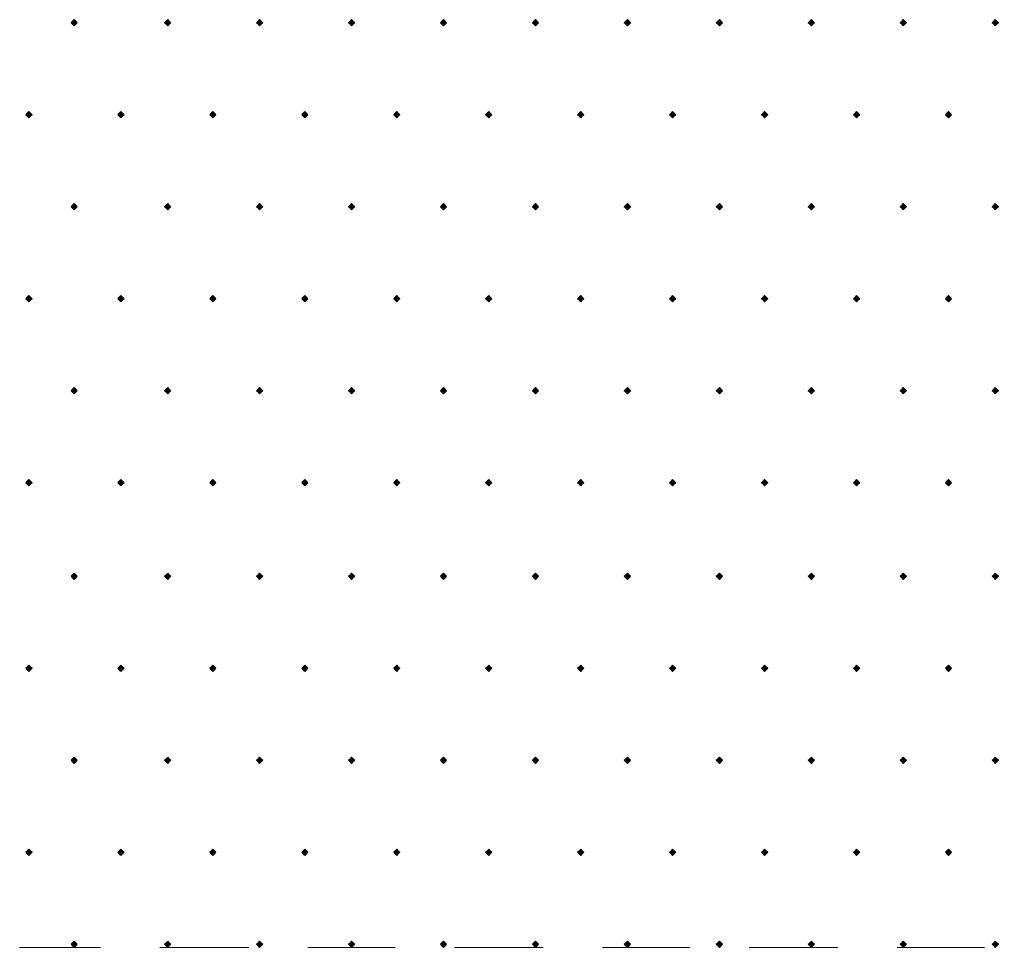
# Model space of a CAD drawing. Header units: millimetres. Extents: x 0 to 420, y 0 to 297.
# Drawn here: x 233.26 to 246.55, y 182.44 to 195.03 of the extents above; entities that cross this region are included whole.
import ezdxf

# ---------------------------------------------------------------- set-up
doc = ezdxf.new("R2010")
doc.units = ezdxf.units.MM

msp = doc.modelspace()

# ---------------------------------------------------------------- hatches: boundary and pattern name
for points in [[(233.997, 195.03), (233.976, 195.008), (233.955, 194.987), (233.976, 194.966), (233.997, 194.945), (234.019, 194.966), (234.04, 194.987), (234.019, 195.008), (233.997, 195.03)], [(235.268, 195.03), (235.246, 195.008), (235.225, 194.987), (235.246, 194.966), (235.268, 194.945), (235.289, 194.966), (235.31, 194.987), (235.289, 195.008), (235.268, 195.03)], [(236.516, 195.03), (236.495, 195.008), (236.474, 194.987), (236.495, 194.966), (236.516, 194.945), (236.537, 194.966), (236.559, 194.987), (236.537, 195.008), (236.516, 195.03)], [(237.765, 195.03), (237.744, 195.008), (237.723, 194.987), (237.744, 194.966), (237.765, 194.945), (237.786, 194.966), (237.808, 194.987), (237.786, 195.008), (237.765, 195.03)], [(239.014, 195.03), (238.993, 195.008), (238.972, 194.987), (238.993, 194.966), (239.014, 194.945), (239.035, 194.966), (239.056, 194.987), (239.035, 195.008), (239.014, 195.03)], [(240.263, 195.03), (240.242, 195.008), (240.221, 194.987), (240.242, 194.966), (240.263, 194.945), (240.284, 194.966), (240.305, 194.987), (240.284, 195.008), (240.263, 195.03)], [(241.512, 195.03), (241.491, 195.008), (241.469, 194.987), (241.491, 194.966), (241.512, 194.945), (241.533, 194.966), (241.554, 194.987), (241.533, 195.008), (241.512, 195.03)], [(242.761, 195.03), (242.739, 195.008), (242.718, 194.987), (242.739, 194.966), (242.761, 194.945), (242.782, 194.966), (242.803, 194.987), (242.782, 195.008), (242.761, 195.03)], [(244.009, 195.03), (243.988, 195.008), (243.967, 194.987), (243.988, 194.966), (244.009, 194.945), (244.03, 194.966), (244.052, 194.987), (244.03, 195.008), (244.009, 195.03)], [(245.258, 195.03), (245.237, 195.008), (245.216, 194.987), (245.237, 194.966), (245.258, 194.945), (245.279, 194.966), (245.3, 194.987), (245.279, 195.008), (245.258, 195.03)], [(246.507, 195.03), (246.486, 195.008), (246.465, 194.987), (246.486, 194.966), (246.507, 194.945), (246.528, 194.966), (246.549, 194.987), (246.528, 195.008), (246.507, 195.03)], [(233.384, 193.781), (233.362, 193.76), (233.341, 193.738), (233.362, 193.717), (233.384, 193.696), (233.405, 193.717), (233.426, 193.738), (233.405, 193.76), (233.384, 193.781)], [(234.633, 193.781), (234.611, 193.76), (234.59, 193.738), (234.611, 193.717), (234.633, 193.696), (234.654, 193.717), (234.675, 193.738), (234.654, 193.76), (234.633, 193.781)], [(235.881, 193.781), (235.86, 193.76), (235.839, 193.738), (235.86, 193.717), (235.881, 193.696), (235.903, 193.717), (235.924, 193.738), (235.903, 193.76), (235.881, 193.781)], [(237.13, 193.781), (237.109, 193.76), (237.088, 193.738), (237.109, 193.717), (237.13, 193.696), (237.151, 193.717), (237.172, 193.738), (237.151, 193.76), (237.13, 193.781)], [(238.379, 193.781), (238.358, 193.76), (238.337, 193.738), (238.358, 193.717), (238.379, 193.696), (238.4, 193.717), (238.421, 193.738), (238.4, 193.76), (238.379, 193.781)], [(239.628, 193.781), (239.607, 193.76), (239.586, 193.738), (239.607, 193.717), (239.628, 193.696), (239.649, 193.717), (239.67, 193.738), (239.649, 193.76), (239.628, 193.781)], [(240.877, 193.781), (240.855, 193.76), (240.834, 193.738), (240.855, 193.717), (240.877, 193.696), (240.898, 193.717), (240.919, 193.738), (240.898, 193.76), (240.877, 193.781)], [(242.125, 193.781), (242.104, 193.76), (242.083, 193.738), (242.104, 193.717), (242.125, 193.696), (242.147, 193.717), (242.168, 193.738), (242.147, 193.76), (242.125, 193.781)], [(243.374, 193.781), (243.353, 193.76), (243.332, 193.738), (243.353, 193.717), (243.374, 193.696), (243.396, 193.717), (243.417, 193.738), (243.396, 193.76), (243.374, 193.781)], [(244.623, 193.781), (244.602, 193.76), (244.581, 193.738), (244.602, 193.717), (244.623, 193.696), (244.644, 193.717), (244.666, 193.738), (244.644, 193.76), (244.623, 193.781)], [(245.872, 193.781), (245.851, 193.76), (245.83, 193.738), (245.851, 193.717), (245.872, 193.696), (245.893, 193.717), (245.914, 193.738), (245.893, 193.76), (245.872, 193.781)], [(233.997, 192.532), (233.976, 192.511), (233.955, 192.49), (233.976, 192.469), (233.997, 192.447), (234.019, 192.469), (234.04, 192.49), (234.019, 192.511), (233.997, 192.532)], [(235.268, 192.532), (235.246, 192.511), (235.225, 192.49), (235.246, 192.469), (235.268, 192.447), (235.289, 192.469), (235.31, 192.49), (235.289, 192.511), (235.268, 192.532)], [(236.516, 192.532), (236.495, 192.511), (236.474, 192.49), (236.495, 192.469), (236.516, 192.447), (236.537, 192.469), (236.559, 192.49), (236.537, 192.511), (236.516, 192.532)], [(237.765, 192.532), (237.744, 192.511), (237.723, 192.49), (237.744, 192.469), (237.765, 192.447), (237.786, 192.469), (237.808, 192.49), (237.786, 192.511), (237.765, 192.532)], [(239.014, 192.532), (238.993, 192.511), (238.972, 192.49), (238.993, 192.469), (239.014, 192.447), (239.035, 192.469), (239.056, 192.49), (239.035, 192.511), (239.014, 192.532)], [(240.263, 192.532), (240.242, 192.511), (240.221, 192.49), (240.242, 192.469), (240.263, 192.447), (240.284, 192.469), (240.305, 192.49), (240.284, 192.511), (240.263, 192.532)], [(241.512, 192.532), (241.491, 192.511), (241.469, 192.49), (241.491, 192.469), (241.512, 192.447), (241.533, 192.469), (241.554, 192.49), (241.533, 192.511), (241.512, 192.532)], [(242.761, 192.532), (242.739, 192.511), (242.718, 192.49), (242.739, 192.469), (242.761, 192.447), (242.782, 192.469), (242.803, 192.49), (242.782, 192.511), (242.761, 192.532)], [(244.009, 192.532), (243.988, 192.511), (243.967, 192.49), (243.988, 192.469), (244.009, 192.447), (244.03, 192.469), (244.052, 192.49), (244.03, 192.511), (244.009, 192.532)], [(245.258, 192.532), (245.237, 192.511), (245.216, 192.49), (245.237, 192.469), (245.258, 192.447), (245.279, 192.469), (245.3, 192.49), (245.279, 192.511), (245.258, 192.532)], [(246.507, 192.532), (246.486, 192.511), (246.465, 192.49), (246.486, 192.469), (246.507, 192.447), (246.528, 192.469), (246.549, 192.49), (246.528, 192.511), (246.507, 192.532)], [(233.384, 191.283), (233.362, 191.262), (233.341, 191.241), (233.362, 191.22), (233.384, 191.198), (233.405, 191.22), (233.426, 191.241), (233.405, 191.262), (233.384, 191.283)], [(234.633, 191.283), (234.611, 191.262), (234.59, 191.241), (234.611, 191.22), (234.633, 191.198), (234.654, 191.22), (234.675, 191.241), (234.654, 191.262), (234.633, 191.283)], [(235.881, 191.283), (235.86, 191.262), (235.839, 191.241), (235.86, 191.22), (235.881, 191.198), (235.903, 191.22), (235.924, 191.241), (235.903, 191.262), (235.881, 191.283)], [(237.13, 191.283), (237.109, 191.262), (237.088, 191.241), (237.109, 191.22), (237.13, 191.198), (237.151, 191.22), (237.172, 191.241), (237.151, 191.262), (237.13, 191.283)], [(238.379, 191.283), (238.358, 191.262), (238.337, 191.241), (238.358, 191.22), (238.379, 191.198), (238.4, 191.22), (238.421, 191.241), (238.4, 191.262), (238.379, 191.283)], [(239.628, 191.283), (239.607, 191.262), (239.586, 191.241), (239.607, 191.22), (239.628, 191.198), (239.649, 191.22), (239.67, 191.241), (239.649, 191.262), (239.628, 191.283)], [(240.877, 191.283), (240.855, 191.262), (240.834, 191.241), (240.855, 191.22), (240.877, 191.198), (240.898, 191.22), (240.919, 191.241), (240.898, 191.262), (240.877, 191.283)], [(242.125, 191.283), (242.104, 191.262), (242.083, 191.241), (242.104, 191.22), (242.125, 191.198), (242.147, 191.22), (242.168, 191.241), (242.147, 191.262), (242.125, 191.283)], [(243.374, 191.283), (243.353, 191.262), (243.332, 191.241), (243.353, 191.22), (243.374, 191.198), (243.396, 191.22), (243.417, 191.241), (243.396, 191.262), (243.374, 191.283)], [(244.623, 191.283), (244.602, 191.262), (244.581, 191.241), (244.602, 191.22), (244.623, 191.198), (244.644, 191.22), (244.666, 191.241), (244.644, 191.262), (244.623, 191.283)], [(245.872, 191.283), (245.851, 191.262), (245.83, 191.241), (245.851, 191.22), (245.872, 191.198), (245.893, 191.22), (245.914, 191.241), (245.893, 191.262), (245.872, 191.283)], [(233.997, 190.034), (233.976, 190.013), (233.955, 189.992), (233.976, 189.971), (233.997, 189.95), (234.019, 189.971), (234.04, 189.992), (234.019, 190.013), (233.997, 190.034)], [(235.268, 190.034), (235.246, 190.013), (235.225, 189.992), (235.246, 189.971), (235.268, 189.95), (235.289, 189.971), (235.31, 189.992), (235.289, 190.013), (235.268, 190.034)], [(236.516, 190.034), (236.495, 190.013), (236.474, 189.992), (236.495, 189.971), (236.516, 189.95), (236.537, 189.971), (236.559, 189.992), (236.537, 190.013), (236.516, 190.034)], [(237.765, 190.034), (237.744, 190.013), (237.723, 189.992), (237.744, 189.971), (237.765, 189.95), (237.786, 189.971), (237.808, 189.992), (237.786, 190.013), (237.765, 190.034)], [(239.014, 190.034), (238.993, 190.013), (238.972, 189.992), (238.993, 189.971), (239.014, 189.95), (239.035, 189.971), (239.056, 189.992), (239.035, 190.013), (239.014, 190.034)], [(240.263, 190.034), (240.242, 190.013), (240.221, 189.992), (240.242, 189.971), (240.263, 189.95), (240.284, 189.971), (240.305, 189.992), (240.284, 190.013), (240.263, 190.034)], [(241.512, 190.034), (241.491, 190.013), (241.469, 189.992), (241.491, 189.971), (241.512, 189.95), (241.533, 189.971), (241.554, 189.992), (241.533, 190.013), (241.512, 190.034)], [(242.761, 190.034), (242.739, 190.013), (242.718, 189.992), (242.739, 189.971), (242.761, 189.95), (242.782, 189.971), (242.803, 189.992), (242.782, 190.013), (242.761, 190.034)], [(244.009, 190.034), (243.988, 190.013), (243.967, 189.992), (243.988, 189.971), (244.009, 189.95), (244.03, 189.971), (244.052, 189.992), (244.03, 190.013), (244.009, 190.034)], [(245.258, 190.034), (245.237, 190.013), (245.216, 189.992), (245.237, 189.971), (245.258, 189.95), (245.279, 189.971), (245.3, 189.992), (245.279, 190.013), (245.258, 190.034)], [(246.507, 190.034), (246.486, 190.013), (246.465, 189.992), (246.486, 189.971), (246.507, 189.95), (246.528, 189.971), (246.549, 189.992), (246.528, 190.013), (246.507, 190.034)], [(233.384, 188.786), (233.362, 188.764), (233.341, 188.743), (233.362, 188.722), (233.384, 188.701), (233.405, 188.722), (233.426, 188.743), (233.405, 188.764), (233.384, 188.786)], [(234.633, 188.786), (234.611, 188.764), (234.59, 188.743), (234.611, 188.722), (234.633, 188.701), (234.654, 188.722), (234.675, 188.743), (234.654, 188.764), (234.633, 188.786)], [(235.881, 188.786), (235.86, 188.764), (235.839, 188.743), (235.86, 188.722), (235.881, 188.701), (235.903, 188.722), (235.924, 188.743), (235.903, 188.764), (235.881, 188.786)], [(237.13, 188.786), (237.109, 188.764), (237.088, 188.743), (237.109, 188.722), (237.13, 188.701), (237.151, 188.722), (237.172, 188.743), (237.151, 188.764), (237.13, 188.786)], [(238.379, 188.786), (238.358, 188.764), (238.337, 188.743), (238.358, 188.722), (238.379, 188.701), (238.4, 188.722), (238.421, 188.743), (238.4, 188.764), (238.379, 188.786)], [(239.628, 188.786), (239.607, 188.764), (239.586, 188.743), (239.607, 188.722), (239.628, 188.701), (239.649, 188.722), (239.67, 188.743), (239.649, 188.764), (239.628, 188.786)], [(240.877, 188.786), (240.855, 188.764), (240.834, 188.743), (240.855, 188.722), (240.877, 188.701), (240.898, 188.722), (240.919, 188.743), (240.898, 188.764), (240.877, 188.786)], [(242.125, 188.786), (242.104, 188.764), (242.083, 188.743), (242.104, 188.722), (242.125, 188.701), (242.147, 188.722), (242.168, 188.743), (242.147, 188.764), (242.125, 188.786)], [(243.374, 188.786), (243.353, 188.764), (243.332, 188.743), (243.353, 188.722), (243.374, 188.701), (243.396, 188.722), (243.417, 188.743), (243.396, 188.764), (243.374, 188.786)], [(244.623, 188.786), (244.602, 188.764), (244.581, 188.743), (244.602, 188.722), (244.623, 188.701), (244.644, 188.722), (244.666, 188.743), (244.644, 188.764), (244.623, 188.786)], [(245.872, 188.786), (245.851, 188.764), (245.83, 188.743), (245.851, 188.722), (245.872, 188.701), (245.893, 188.722), (245.914, 188.743), (245.893, 188.764), (245.872, 188.786)], [(233.997, 187.515), (233.976, 187.494), (233.955, 187.473), (233.976, 187.452), (233.997, 187.431), (234.019, 187.452), (234.04, 187.473), (234.019, 187.494), (233.997, 187.515)], [(235.268, 187.515), (235.246, 187.494), (235.225, 187.473), (235.246, 187.452), (235.268, 187.431), (235.289, 187.452), (235.31, 187.473), (235.289, 187.494), (235.268, 187.515)], [(236.516, 187.515), (236.495, 187.494), (236.474, 187.473), (236.495, 187.452), (236.516, 187.431), (236.537, 187.452), (236.559, 187.473), (236.537, 187.494), (236.516, 187.515)], [(237.765, 187.515), (237.744, 187.494), (237.723, 187.473), (237.744, 187.452), (237.765, 187.431), (237.786, 187.452), (237.808, 187.473), (237.786, 187.494), (237.765, 187.515)], [(239.014, 187.515), (238.993, 187.494), (238.972, 187.473), (238.993, 187.452), (239.014, 187.431), (239.035, 187.452), (239.056, 187.473), (239.035, 187.494), (239.014, 187.515)], [(240.263, 187.515), (240.242, 187.494), (240.221, 187.473), (240.242, 187.452), (240.263, 187.431), (240.284, 187.452), (240.305, 187.473), (240.284, 187.494), (240.263, 187.515)], [(241.512, 187.515), (241.491, 187.494), (241.469, 187.473), (241.491, 187.452), (241.512, 187.431), (241.533, 187.452), (241.554, 187.473), (241.533, 187.494), (241.512, 187.515)], [(242.761, 187.515), (242.739, 187.494), (242.718, 187.473), (242.739, 187.452), (242.761, 187.431), (242.782, 187.452), (242.803, 187.473), (242.782, 187.494), (242.761, 187.515)], [(244.009, 187.515), (243.988, 187.494), (243.967, 187.473), (243.988, 187.452), (244.009, 187.431), (244.03, 187.452), (244.052, 187.473), (244.03, 187.494), (244.009, 187.515)], [(245.258, 187.515), (245.237, 187.494), (245.216, 187.473), (245.237, 187.452), (245.258, 187.431), (245.279, 187.452), (245.3, 187.473), (245.279, 187.494), (245.258, 187.515)], [(246.507, 187.515), (246.486, 187.494), (246.465, 187.473), (246.486, 187.452), (246.507, 187.431), (246.528, 187.452), (246.549, 187.473), (246.528, 187.494), (246.507, 187.515)], [(233.384, 186.267), (233.362, 186.246), (233.341, 186.224), (233.362, 186.203), (233.384, 186.182), (233.405, 186.203), (233.426, 186.224), (233.405, 186.246), (233.384, 186.267)], [(234.633, 186.267), (234.611, 186.246), (234.59, 186.224), (234.611, 186.203), (234.633, 186.182), (234.654, 186.203), (234.675, 186.224), (234.654, 186.246), (234.633, 186.267)], [(235.881, 186.267), (235.86, 186.246), (235.839, 186.224), (235.86, 186.203), (235.881, 186.182), (235.903, 186.203), (235.924, 186.224), (235.903, 186.246), (235.881, 186.267)], [(237.13, 186.267), (237.109, 186.246), (237.088, 186.224), (237.109, 186.203), (237.13, 186.182), (237.151, 186.203), (237.172, 186.224), (237.151, 186.246), (237.13, 186.267)], [(238.379, 186.267), (238.358, 186.246), (238.337, 186.224), (238.358, 186.203), (238.379, 186.182), (238.4, 186.203), (238.421, 186.224), (238.4, 186.246), (238.379, 186.267)], [(239.628, 186.267), (239.607, 186.246), (239.586, 186.224), (239.607, 186.203), (239.628, 186.182), (239.649, 186.203), (239.67, 186.224), (239.649, 186.246), (239.628, 186.267)], [(240.877, 186.267), (240.855, 186.246), (240.834, 186.224), (240.855, 186.203), (240.877, 186.182), (240.898, 186.203), (240.919, 186.224), (240.898, 186.246), (240.877, 186.267)], [(242.125, 186.267), (242.104, 186.246), (242.083, 186.224), (242.104, 186.203), (242.125, 186.182), (242.147, 186.203), (242.168, 186.224), (242.147, 186.246), (242.125, 186.267)], [(243.374, 186.267), (243.353, 186.246), (243.332, 186.224), (243.353, 186.203), (243.374, 186.182), (243.396, 186.203), (243.417, 186.224), (243.396, 186.246), (243.374, 186.267)], [(244.623, 186.267), (244.602, 186.246), (244.581, 186.224), (244.602, 186.203), (244.623, 186.182), (244.644, 186.203), (244.666, 186.224), (244.644, 186.246), (244.623, 186.267)], [(245.872, 186.267), (245.851, 186.246), (245.83, 186.224), (245.851, 186.203), (245.872, 186.182), (245.893, 186.203), (245.914, 186.224), (245.893, 186.246), (245.872, 186.267)], [(233.997, 185.018), (233.976, 184.997), (233.955, 184.975), (233.976, 184.954), (233.997, 184.933), (234.019, 184.954), (234.04, 184.975), (234.019, 184.997), (233.997, 185.018)], [(235.268, 185.018), (235.246, 184.997), (235.225, 184.975), (235.246, 184.954), (235.268, 184.933), (235.289, 184.954), (235.31, 184.975), (235.289, 184.997), (235.268, 185.018)], [(236.516, 185.018), (236.495, 184.997), (236.474, 184.975), (236.495, 184.954), (236.516, 184.933), (236.537, 184.954), (236.559, 184.975), (236.537, 184.997), (236.516, 185.018)], [(237.765, 185.018), (237.744, 184.997), (237.723, 184.975), (237.744, 184.954), (237.765, 184.933), (237.786, 184.954), (237.808, 184.975), (237.786, 184.997), (237.765, 185.018)], [(239.014, 185.018), (238.993, 184.997), (238.972, 184.975), (238.993, 184.954), (239.014, 184.933), (239.035, 184.954), (239.056, 184.975), (239.035, 184.997), (239.014, 185.018)], [(240.263, 185.018), (240.242, 184.997), (240.221, 184.975), (240.242, 184.954), (240.263, 184.933), (240.284, 184.954), (240.305, 184.975), (240.284, 184.997), (240.263, 185.018)], [(241.512, 185.018), (241.491, 184.997), (241.469, 184.975), (241.491, 184.954), (241.512, 184.933), (241.533, 184.954), (241.554, 184.975), (241.533, 184.997), (241.512, 185.018)], [(242.761, 185.018), (242.739, 184.997), (242.718, 184.975), (242.739, 184.954), (242.761, 184.933), (242.782, 184.954), (242.803, 184.975), (242.782, 184.997), (242.761, 185.018)], [(244.009, 185.018), (243.988, 184.997), (243.967, 184.975), (243.988, 184.954), (244.009, 184.933), (244.03, 184.954), (244.052, 184.975), (244.03, 184.997), (244.009, 185.018)], [(245.258, 185.018), (245.237, 184.997), (245.216, 184.975), (245.237, 184.954), (245.258, 184.933), (245.279, 184.954), (245.3, 184.975), (245.279, 184.997), (245.258, 185.018)], [(246.507, 185.018), (246.486, 184.997), (246.465, 184.975), (246.486, 184.954), (246.507, 184.933), (246.528, 184.954), (246.549, 184.975), (246.528, 184.997), (246.507, 185.018)], [(233.384, 183.769), (233.362, 183.748), (233.341, 183.727), (233.362, 183.705), (233.384, 183.684), (233.405, 183.705), (233.426, 183.727), (233.405, 183.748), (233.384, 183.769)], [(234.633, 183.769), (234.611, 183.748), (234.59, 183.727), (234.611, 183.705), (234.633, 183.684), (234.654, 183.705), (234.675, 183.727), (234.654, 183.748), (234.633, 183.769)], [(235.881, 183.769), (235.86, 183.748), (235.839, 183.727), (235.86, 183.705), (235.881, 183.684), (235.903, 183.705), (235.924, 183.727), (235.903, 183.748), (235.881, 183.769)], [(237.13, 183.769), (237.109, 183.748), (237.088, 183.727), (237.109, 183.705), (237.13, 183.684), (237.151, 183.705), (237.172, 183.727), (237.151, 183.748), (237.13, 183.769)], [(238.379, 183.769), (238.358, 183.748), (238.337, 183.727), (238.358, 183.705), (238.379, 183.684), (238.4, 183.705), (238.421, 183.727), (238.4, 183.748), (238.379, 183.769)], [(239.628, 183.769), (239.607, 183.748), (239.586, 183.727), (239.607, 183.705), (239.628, 183.684), (239.649, 183.705), (239.67, 183.727), (239.649, 183.748), (239.628, 183.769)], [(240.877, 183.769), (240.855, 183.748), (240.834, 183.727), (240.855, 183.705), (240.877, 183.684), (240.898, 183.705), (240.919, 183.727), (240.898, 183.748), (240.877, 183.769)], [(242.125, 183.769), (242.104, 183.748), (242.083, 183.727), (242.104, 183.705), (242.125, 183.684), (242.147, 183.705), (242.168, 183.727), (242.147, 183.748), (242.125, 183.769)], [(243.374, 183.769), (243.353, 183.748), (243.332, 183.727), (243.353, 183.705), (243.374, 183.684), (243.396, 183.705), (243.417, 183.727), (243.396, 183.748), (243.374, 183.769)], [(244.623, 183.769), (244.602, 183.748), (244.581, 183.727), (244.602, 183.705), (244.623, 183.684), (244.644, 183.705), (244.666, 183.727), (244.644, 183.748), (244.623, 183.769)], [(245.872, 183.769), (245.851, 183.748), (245.83, 183.727), (245.851, 183.705), (245.872, 183.684), (245.893, 183.705), (245.914, 183.727), (245.893, 183.748), (245.872, 183.769)], [(233.997, 182.52), (233.976, 182.499), (233.955, 182.478), (233.976, 182.457), (233.997, 182.436), (234.019, 182.457), (234.04, 182.478), (234.019, 182.499), (233.997, 182.52)], [(235.268, 182.52), (235.246, 182.499), (235.225, 182.478), (235.246, 182.457), (235.268, 182.436), (235.289, 182.457), (235.31, 182.478), (235.289, 182.499), (235.268, 182.52)], [(236.516, 182.52), (236.495, 182.499), (236.474, 182.478), (236.495, 182.457), (236.516, 182.436), (236.537, 182.457), (236.559, 182.478), (236.537, 182.499), (236.516, 182.52)], [(237.765, 182.52), (237.744, 182.499), (237.723, 182.478), (237.744, 182.457), (237.765, 182.436), (237.786, 182.457), (237.808, 182.478), (237.786, 182.499), (237.765, 182.52)], [(239.014, 182.52), (238.993, 182.499), (238.972, 182.478), (238.993, 182.457), (239.014, 182.436), (239.035, 182.457), (239.056, 182.478), (239.035, 182.499), (239.014, 182.52)], [(240.263, 182.52), (240.242, 182.499), (240.221, 182.478), (240.242, 182.457), (240.263, 182.436), (240.284, 182.457), (240.305, 182.478), (240.284, 182.499), (240.263, 182.52)], [(241.512, 182.52), (241.491, 182.499), (241.469, 182.478), (241.491, 182.457), (241.512, 182.436), (241.533, 182.457), (241.554, 182.478), (241.533, 182.499), (241.512, 182.52)], [(242.761, 182.52), (242.739, 182.499), (242.718, 182.478), (242.739, 182.457), (242.761, 182.436), (242.782, 182.457), (242.803, 182.478), (242.782, 182.499), (242.761, 182.52)], [(244.009, 182.52), (243.988, 182.499), (243.967, 182.478), (243.988, 182.457), (244.009, 182.436), (244.03, 182.457), (244.052, 182.478), (244.03, 182.499), (244.009, 182.52)], [(245.258, 182.52), (245.237, 182.499), (245.216, 182.478), (245.237, 182.457), (245.258, 182.436), (245.279, 182.457), (245.3, 182.478), (245.279, 182.499), (245.258, 182.52)], [(246.507, 182.52), (246.486, 182.499), (246.465, 182.478), (246.486, 182.457), (246.507, 182.436), (246.528, 182.457), (246.549, 182.478), (246.528, 182.499), (246.507, 182.52)]]:
    msp.add_hatch(color=7).paths.add_polyline_path(points)

# ---------------------------------------------------------------- linework, layer by layer
at = {"lineweight": 0}
for points in [[(233.997, 195.03), (233.976, 195.008), (233.955, 194.987), (233.976, 194.966), (233.997, 194.945), (234.019, 194.966), (234.04, 194.987), (234.019, 195.008)], [(235.268, 195.03), (235.246, 195.008), (235.225, 194.987), (235.246, 194.966), (235.268, 194.945), (235.289, 194.966), (235.31, 194.987), (235.289, 195.008)], [(236.516, 195.03), (236.495, 195.008), (236.474, 194.987), (236.495, 194.966), (236.516, 194.945), (236.537, 194.966), (236.559, 194.987), (236.537, 195.008)], [(237.765, 195.03), (237.744, 195.008), (237.723, 194.987), (237.744, 194.966), (237.765, 194.945), (237.786, 194.966), (237.808, 194.987), (237.786, 195.008)], [(239.014, 195.03), (238.993, 195.008), (238.972, 194.987), (238.993, 194.966), (239.014, 194.945), (239.035, 194.966), (239.056, 194.987), (239.035, 195.008)], [(240.263, 195.03), (240.242, 195.008), (240.221, 194.987), (240.242, 194.966), (240.263, 194.945), (240.284, 194.966), (240.305, 194.987), (240.284, 195.008)], [(241.512, 195.03), (241.491, 195.008), (241.469, 194.987), (241.491, 194.966), (241.512, 194.945), (241.533, 194.966), (241.554, 194.987), (241.533, 195.008)], [(242.761, 195.03), (242.739, 195.008), (242.718, 194.987), (242.739, 194.966), (242.761, 194.945), (242.782, 194.966), (242.803, 194.987), (242.782, 195.008)], [(244.009, 195.03), (243.988, 195.008), (243.967, 194.987), (243.988, 194.966), (244.009, 194.945), (244.03, 194.966), (244.052, 194.987), (244.03, 195.008)], [(245.258, 195.03), (245.237, 195.008), (245.216, 194.987), (245.237, 194.966), (245.258, 194.945), (245.279, 194.966), (245.3, 194.987), (245.279, 195.008)], [(246.507, 195.03), (246.486, 195.008), (246.465, 194.987), (246.486, 194.966), (246.507, 194.945), (246.528, 194.966), (246.549, 194.987), (246.528, 195.008)], [(233.384, 193.781), (233.362, 193.76), (233.341, 193.738), (233.362, 193.717), (233.384, 193.696), (233.405, 193.717), (233.426, 193.738), (233.405, 193.76)], [(234.633, 193.781), (234.611, 193.76), (234.59, 193.738), (234.611, 193.717), (234.633, 193.696), (234.654, 193.717), (234.675, 193.738), (234.654, 193.76)], [(235.881, 193.781), (235.86, 193.76), (235.839, 193.738), (235.86, 193.717), (235.881, 193.696), (235.903, 193.717), (235.924, 193.738), (235.903, 193.76)], [(237.13, 193.781), (237.109, 193.76), (237.088, 193.738), (237.109, 193.717), (237.13, 193.696), (237.151, 193.717), (237.172, 193.738), (237.151, 193.76)], [(238.379, 193.781), (238.358, 193.76), (238.337, 193.738), (238.358, 193.717), (238.379, 193.696), (238.4, 193.717), (238.421, 193.738), (238.4, 193.76)], [(239.628, 193.781), (239.607, 193.76), (239.586, 193.738), (239.607, 193.717), (239.628, 193.696), (239.649, 193.717), (239.67, 193.738), (239.649, 193.76)], [(240.877, 193.781), (240.855, 193.76), (240.834, 193.738), (240.855, 193.717), (240.877, 193.696), (240.898, 193.717), (240.919, 193.738), (240.898, 193.76)], [(242.125, 193.781), (242.104, 193.76), (242.083, 193.738), (242.104, 193.717), (242.125, 193.696), (242.147, 193.717), (242.168, 193.738), (242.147, 193.76)], [(243.374, 193.781), (243.353, 193.76), (243.332, 193.738), (243.353, 193.717), (243.374, 193.696), (243.396, 193.717), (243.417, 193.738), (243.396, 193.76)], [(244.623, 193.781), (244.602, 193.76), (244.581, 193.738), (244.602, 193.717), (244.623, 193.696), (244.644, 193.717), (244.666, 193.738), (244.644, 193.76)], [(245.872, 193.781), (245.851, 193.76), (245.83, 193.738), (245.851, 193.717), (245.872, 193.696), (245.893, 193.717), (245.914, 193.738), (245.893, 193.76)], [(233.997, 192.532), (233.976, 192.511), (233.955, 192.49), (233.976, 192.469), (233.997, 192.447), (234.019, 192.469), (234.04, 192.49), (234.019, 192.511)], [(235.268, 192.532), (235.246, 192.511), (235.225, 192.49), (235.246, 192.469), (235.268, 192.447), (235.289, 192.469), (235.31, 192.49), (235.289, 192.511)], [(236.516, 192.532), (236.495, 192.511), (236.474, 192.49), (236.495, 192.469), (236.516, 192.447), (236.537, 192.469), (236.559, 192.49), (236.537, 192.511)], [(237.765, 192.532), (237.744, 192.511), (237.723, 192.49), (237.744, 192.469), (237.765, 192.447), (237.786, 192.469), (237.808, 192.49), (237.786, 192.511)], [(239.014, 192.532), (238.993, 192.511), (238.972, 192.49), (238.993, 192.469), (239.014, 192.447), (239.035, 192.469), (239.056, 192.49), (239.035, 192.511)], [(240.263, 192.532), (240.242, 192.511), (240.221, 192.49), (240.242, 192.469), (240.263, 192.447), (240.284, 192.469), (240.305, 192.49), (240.284, 192.511)], [(241.512, 192.532), (241.491, 192.511), (241.469, 192.49), (241.491, 192.469), (241.512, 192.447), (241.533, 192.469), (241.554, 192.49), (241.533, 192.511)], [(242.761, 192.532), (242.739, 192.511), (242.718, 192.49), (242.739, 192.469), (242.761, 192.447), (242.782, 192.469), (242.803, 192.49), (242.782, 192.511)], [(244.009, 192.532), (243.988, 192.511), (243.967, 192.49), (243.988, 192.469), (244.009, 192.447), (244.03, 192.469), (244.052, 192.49), (244.03, 192.511)], [(245.258, 192.532), (245.237, 192.511), (245.216, 192.49), (245.237, 192.469), (245.258, 192.447), (245.279, 192.469), (245.3, 192.49), (245.279, 192.511)], [(246.507, 192.532), (246.486, 192.511), (246.465, 192.49), (246.486, 192.469), (246.507, 192.447), (246.528, 192.469), (246.549, 192.49), (246.528, 192.511)], [(233.384, 191.283), (233.362, 191.262), (233.341, 191.241), (233.362, 191.22), (233.384, 191.198), (233.405, 191.22), (233.426, 191.241), (233.405, 191.262)], [(234.633, 191.283), (234.611, 191.262), (234.59, 191.241), (234.611, 191.22), (234.633, 191.198), (234.654, 191.22), (234.675, 191.241), (234.654, 191.262)], [(235.881, 191.283), (235.86, 191.262), (235.839, 191.241), (235.86, 191.22), (235.881, 191.198), (235.903, 191.22), (235.924, 191.241), (235.903, 191.262)], [(237.13, 191.283), (237.109, 191.262), (237.088, 191.241), (237.109, 191.22), (237.13, 191.198), (237.151, 191.22), (237.172, 191.241), (237.151, 191.262)], [(238.379, 191.283), (238.358, 191.262), (238.337, 191.241), (238.358, 191.22), (238.379, 191.198), (238.4, 191.22), (238.421, 191.241), (238.4, 191.262)], [(239.628, 191.283), (239.607, 191.262), (239.586, 191.241), (239.607, 191.22), (239.628, 191.198), (239.649, 191.22), (239.67, 191.241), (239.649, 191.262)], [(240.877, 191.283), (240.855, 191.262), (240.834, 191.241), (240.855, 191.22), (240.877, 191.198), (240.898, 191.22), (240.919, 191.241), (240.898, 191.262)], [(242.125, 191.283), (242.104, 191.262), (242.083, 191.241), (242.104, 191.22), (242.125, 191.198), (242.147, 191.22), (242.168, 191.241), (242.147, 191.262)], [(243.374, 191.283), (243.353, 191.262), (243.332, 191.241), (243.353, 191.22), (243.374, 191.198), (243.396, 191.22), (243.417, 191.241), (243.396, 191.262)], [(244.623, 191.283), (244.602, 191.262), (244.581, 191.241), (244.602, 191.22), (244.623, 191.198), (244.644, 191.22), (244.666, 191.241), (244.644, 191.262)], [(245.872, 191.283), (245.851, 191.262), (245.83, 191.241), (245.851, 191.22), (245.872, 191.198), (245.893, 191.22), (245.914, 191.241), (245.893, 191.262)], [(233.997, 190.034), (233.976, 190.013), (233.955, 189.992), (233.976, 189.971), (233.997, 189.95), (234.019, 189.971), (234.04, 189.992), (234.019, 190.013)], [(235.268, 190.034), (235.246, 190.013), (235.225, 189.992), (235.246, 189.971), (235.268, 189.95), (235.289, 189.971), (235.31, 189.992), (235.289, 190.013)], [(236.516, 190.034), (236.495, 190.013), (236.474, 189.992), (236.495, 189.971), (236.516, 189.95), (236.537, 189.971), (236.559, 189.992), (236.537, 190.013)], [(237.765, 190.034), (237.744, 190.013), (237.723, 189.992), (237.744, 189.971), (237.765, 189.95), (237.786, 189.971), (237.808, 189.992), (237.786, 190.013)], [(239.014, 190.034), (238.993, 190.013), (238.972, 189.992), (238.993, 189.971), (239.014, 189.95), (239.035, 189.971), (239.056, 189.992), (239.035, 190.013)], [(240.263, 190.034), (240.242, 190.013), (240.221, 189.992), (240.242, 189.971), (240.263, 189.95), (240.284, 189.971), (240.305, 189.992), (240.284, 190.013)], [(241.512, 190.034), (241.491, 190.013), (241.469, 189.992), (241.491, 189.971), (241.512, 189.95), (241.533, 189.971), (241.554, 189.992), (241.533, 190.013)], [(242.761, 190.034), (242.739, 190.013), (242.718, 189.992), (242.739, 189.971), (242.761, 189.95), (242.782, 189.971), (242.803, 189.992), (242.782, 190.013)], [(244.009, 190.034), (243.988, 190.013), (243.967, 189.992), (243.988, 189.971), (244.009, 189.95), (244.03, 189.971), (244.052, 189.992), (244.03, 190.013)], [(245.258, 190.034), (245.237, 190.013), (245.216, 189.992), (245.237, 189.971), (245.258, 189.95), (245.279, 189.971), (245.3, 189.992), (245.279, 190.013)], [(246.507, 190.034), (246.486, 190.013), (246.465, 189.992), (246.486, 189.971), (246.507, 189.95), (246.528, 189.971), (246.549, 189.992), (246.528, 190.013)], [(233.384, 188.786), (233.362, 188.764), (233.341, 188.743), (233.362, 188.722), (233.384, 188.701), (233.405, 188.722), (233.426, 188.743), (233.405, 188.764)], [(234.633, 188.786), (234.611, 188.764), (234.59, 188.743), (234.611, 188.722), (234.633, 188.701), (234.654, 188.722), (234.675, 188.743), (234.654, 188.764)], [(235.881, 188.786), (235.86, 188.764), (235.839, 188.743), (235.86, 188.722), (235.881, 188.701), (235.903, 188.722), (235.924, 188.743), (235.903, 188.764)], [(237.13, 188.786), (237.109, 188.764), (237.088, 188.743), (237.109, 188.722), (237.13, 188.701), (237.151, 188.722), (237.172, 188.743), (237.151, 188.764)], [(238.379, 188.786), (238.358, 188.764), (238.337, 188.743), (238.358, 188.722), (238.379, 188.701), (238.4, 188.722), (238.421, 188.743), (238.4, 188.764)], [(239.628, 188.786), (239.607, 188.764), (239.586, 188.743), (239.607, 188.722), (239.628, 188.701), (239.649, 188.722), (239.67, 188.743), (239.649, 188.764)], [(240.877, 188.786), (240.855, 188.764), (240.834, 188.743), (240.855, 188.722), (240.877, 188.701), (240.898, 188.722), (240.919, 188.743), (240.898, 188.764)], [(242.125, 188.786), (242.104, 188.764), (242.083, 188.743), (242.104, 188.722), (242.125, 188.701), (242.147, 188.722), (242.168, 188.743), (242.147, 188.764)], [(243.374, 188.786), (243.353, 188.764), (243.332, 188.743), (243.353, 188.722), (243.374, 188.701), (243.396, 188.722), (243.417, 188.743), (243.396, 188.764)], [(244.623, 188.786), (244.602, 188.764), (244.581, 188.743), (244.602, 188.722), (244.623, 188.701), (244.644, 188.722), (244.666, 188.743), (244.644, 188.764)], [(245.872, 188.786), (245.851, 188.764), (245.83, 188.743), (245.851, 188.722), (245.872, 188.701), (245.893, 188.722), (245.914, 188.743), (245.893, 188.764)], [(233.997, 187.515), (233.976, 187.494), (233.955, 187.473), (233.976, 187.452), (233.997, 187.431), (234.019, 187.452), (234.04, 187.473), (234.019, 187.494)], [(235.268, 187.515), (235.246, 187.494), (235.225, 187.473), (235.246, 187.452), (235.268, 187.431), (235.289, 187.452), (235.31, 187.473), (235.289, 187.494)], [(236.516, 187.515), (236.495, 187.494), (236.474, 187.473), (236.495, 187.452), (236.516, 187.431), (236.537, 187.452), (236.559, 187.473), (236.537, 187.494)], [(237.765, 187.515), (237.744, 187.494), (237.723, 187.473), (237.744, 187.452), (237.765, 187.431), (237.786, 187.452), (237.808, 187.473), (237.786, 187.494)], [(239.014, 187.515), (238.993, 187.494), (238.972, 187.473), (238.993, 187.452), (239.014, 187.431), (239.035, 187.452), (239.056, 187.473), (239.035, 187.494)], [(240.263, 187.515), (240.242, 187.494), (240.221, 187.473), (240.242, 187.452), (240.263, 187.431), (240.284, 187.452), (240.305, 187.473), (240.284, 187.494)], [(241.512, 187.515), (241.491, 187.494), (241.469, 187.473), (241.491, 187.452), (241.512, 187.431), (241.533, 187.452), (241.554, 187.473), (241.533, 187.494)], [(242.761, 187.515), (242.739, 187.494), (242.718, 187.473), (242.739, 187.452), (242.761, 187.431), (242.782, 187.452), (242.803, 187.473), (242.782, 187.494)], [(244.009, 187.515), (243.988, 187.494), (243.967, 187.473), (243.988, 187.452), (244.009, 187.431), (244.03, 187.452), (244.052, 187.473), (244.03, 187.494)], [(245.258, 187.515), (245.237, 187.494), (245.216, 187.473), (245.237, 187.452), (245.258, 187.431), (245.279, 187.452), (245.3, 187.473), (245.279, 187.494)], [(246.507, 187.515), (246.486, 187.494), (246.465, 187.473), (246.486, 187.452), (246.507, 187.431), (246.528, 187.452), (246.549, 187.473), (246.528, 187.494)], [(233.384, 186.267), (233.362, 186.246), (233.341, 186.224), (233.362, 186.203), (233.384, 186.182), (233.405, 186.203), (233.426, 186.224), (233.405, 186.246)], [(234.633, 186.267), (234.611, 186.246), (234.59, 186.224), (234.611, 186.203), (234.633, 186.182), (234.654, 186.203), (234.675, 186.224), (234.654, 186.246)], [(235.881, 186.267), (235.86, 186.246), (235.839, 186.224), (235.86, 186.203), (235.881, 186.182), (235.903, 186.203), (235.924, 186.224), (235.903, 186.246)], [(237.13, 186.267), (237.109, 186.246), (237.088, 186.224), (237.109, 186.203), (237.13, 186.182), (237.151, 186.203), (237.172, 186.224), (237.151, 186.246)], [(238.379, 186.267), (238.358, 186.246), (238.337, 186.224), (238.358, 186.203), (238.379, 186.182), (238.4, 186.203), (238.421, 186.224), (238.4, 186.246)], [(239.628, 186.267), (239.607, 186.246), (239.586, 186.224), (239.607, 186.203), (239.628, 186.182), (239.649, 186.203), (239.67, 186.224), (239.649, 186.246)], [(240.877, 186.267), (240.855, 186.246), (240.834, 186.224), (240.855, 186.203), (240.877, 186.182), (240.898, 186.203), (240.919, 186.224), (240.898, 186.246)], [(242.125, 186.267), (242.104, 186.246), (242.083, 186.224), (242.104, 186.203), (242.125, 186.182), (242.147, 186.203), (242.168, 186.224), (242.147, 186.246)], [(243.374, 186.267), (243.353, 186.246), (243.332, 186.224), (243.353, 186.203), (243.374, 186.182), (243.396, 186.203), (243.417, 186.224), (243.396, 186.246)], [(244.623, 186.267), (244.602, 186.246), (244.581, 186.224), (244.602, 186.203), (244.623, 186.182), (244.644, 186.203), (244.666, 186.224), (244.644, 186.246)], [(245.872, 186.267), (245.851, 186.246), (245.83, 186.224), (245.851, 186.203), (245.872, 186.182), (245.893, 186.203), (245.914, 186.224), (245.893, 186.246)], [(233.997, 185.018), (233.976, 184.997), (233.955, 184.975), (233.976, 184.954), (233.997, 184.933), (234.019, 184.954), (234.04, 184.975), (234.019, 184.997)], [(235.268, 185.018), (235.246, 184.997), (235.225, 184.975), (235.246, 184.954), (235.268, 184.933), (235.289, 184.954), (235.31, 184.975), (235.289, 184.997)], [(236.516, 185.018), (236.495, 184.997), (236.474, 184.975), (236.495, 184.954), (236.516, 184.933), (236.537, 184.954), (236.559, 184.975), (236.537, 184.997)], [(237.765, 185.018), (237.744, 184.997), (237.723, 184.975), (237.744, 184.954), (237.765, 184.933), (237.786, 184.954), (237.808, 184.975), (237.786, 184.997)], [(239.014, 185.018), (238.993, 184.997), (238.972, 184.975), (238.993, 184.954), (239.014, 184.933), (239.035, 184.954), (239.056, 184.975), (239.035, 184.997)], [(240.263, 185.018), (240.242, 184.997), (240.221, 184.975), (240.242, 184.954), (240.263, 184.933), (240.284, 184.954), (240.305, 184.975), (240.284, 184.997)], [(241.512, 185.018), (241.491, 184.997), (241.469, 184.975), (241.491, 184.954), (241.512, 184.933), (241.533, 184.954), (241.554, 184.975), (241.533, 184.997)], [(242.761, 185.018), (242.739, 184.997), (242.718, 184.975), (242.739, 184.954), (242.761, 184.933), (242.782, 184.954), (242.803, 184.975), (242.782, 184.997)], [(244.009, 185.018), (243.988, 184.997), (243.967, 184.975), (243.988, 184.954), (244.009, 184.933), (244.03, 184.954), (244.052, 184.975), (244.03, 184.997)], [(245.258, 185.018), (245.237, 184.997), (245.216, 184.975), (245.237, 184.954), (245.258, 184.933), (245.279, 184.954), (245.3, 184.975), (245.279, 184.997)], [(246.507, 185.018), (246.486, 184.997), (246.465, 184.975), (246.486, 184.954), (246.507, 184.933), (246.528, 184.954), (246.549, 184.975), (246.528, 184.997)], [(233.384, 183.769), (233.362, 183.748), (233.341, 183.727), (233.362, 183.705), (233.384, 183.684), (233.405, 183.705), (233.426, 183.727), (233.405, 183.748)], [(234.633, 183.769), (234.611, 183.748), (234.59, 183.727), (234.611, 183.705), (234.633, 183.684), (234.654, 183.705), (234.675, 183.727), (234.654, 183.748)], [(235.881, 183.769), (235.86, 183.748), (235.839, 183.727), (235.86, 183.705), (235.881, 183.684), (235.903, 183.705), (235.924, 183.727), (235.903, 183.748)], [(237.13, 183.769), (237.109, 183.748), (237.088, 183.727), (237.109, 183.705), (237.13, 183.684), (237.151, 183.705), (237.172, 183.727), (237.151, 183.748)], [(238.379, 183.769), (238.358, 183.748), (238.337, 183.727), (238.358, 183.705), (238.379, 183.684), (238.4, 183.705), (238.421, 183.727), (238.4, 183.748)], [(239.628, 183.769), (239.607, 183.748), (239.586, 183.727), (239.607, 183.705), (239.628, 183.684), (239.649, 183.705), (239.67, 183.727), (239.649, 183.748)], [(240.877, 183.769), (240.855, 183.748), (240.834, 183.727), (240.855, 183.705), (240.877, 183.684), (240.898, 183.705), (240.919, 183.727), (240.898, 183.748)], [(242.125, 183.769), (242.104, 183.748), (242.083, 183.727), (242.104, 183.705), (242.125, 183.684), (242.147, 183.705), (242.168, 183.727), (242.147, 183.748)], [(243.374, 183.769), (243.353, 183.748), (243.332, 183.727), (243.353, 183.705), (243.374, 183.684), (243.396, 183.705), (243.417, 183.727), (243.396, 183.748)], [(244.623, 183.769), (244.602, 183.748), (244.581, 183.727), (244.602, 183.705), (244.623, 183.684), (244.644, 183.705), (244.666, 183.727), (244.644, 183.748)], [(245.872, 183.769), (245.851, 183.748), (245.83, 183.727), (245.851, 183.705), (245.872, 183.684), (245.893, 183.705), (245.914, 183.727), (245.893, 183.748)], [(233.997, 182.52), (233.976, 182.499), (233.955, 182.478), (233.976, 182.457), (233.997, 182.436), (234.019, 182.457), (234.04, 182.478), (234.019, 182.499)], [(235.268, 182.52), (235.246, 182.499), (235.225, 182.478), (235.246, 182.457), (235.268, 182.436), (235.289, 182.457), (235.31, 182.478), (235.289, 182.499)], [(236.516, 182.52), (236.495, 182.499), (236.474, 182.478), (236.495, 182.457), (236.516, 182.436), (236.537, 182.457), (236.559, 182.478), (236.537, 182.499)], [(237.765, 182.52), (237.744, 182.499), (237.723, 182.478), (237.744, 182.457), (237.765, 182.436), (237.786, 182.457), (237.808, 182.478), (237.786, 182.499)], [(239.014, 182.52), (238.993, 182.499), (238.972, 182.478), (238.993, 182.457), (239.014, 182.436), (239.035, 182.457), (239.056, 182.478), (239.035, 182.499)], [(240.263, 182.52), (240.242, 182.499), (240.221, 182.478), (240.242, 182.457), (240.263, 182.436), (240.284, 182.457), (240.305, 182.478), (240.284, 182.499)], [(241.512, 182.52), (241.491, 182.499), (241.469, 182.478), (241.491, 182.457), (241.512, 182.436), (241.533, 182.457), (241.554, 182.478), (241.533, 182.499)], [(242.761, 182.52), (242.739, 182.499), (242.718, 182.478), (242.739, 182.457), (242.761, 182.436), (242.782, 182.457), (242.803, 182.478), (242.782, 182.499)], [(244.009, 182.52), (243.988, 182.499), (243.967, 182.478), (243.988, 182.457), (244.009, 182.436), (244.03, 182.457), (244.052, 182.478), (244.03, 182.499)], [(245.258, 182.52), (245.237, 182.499), (245.216, 182.478), (245.237, 182.457), (245.258, 182.436), (245.279, 182.457), (245.3, 182.478), (245.279, 182.499)], [(246.507, 182.52), (246.486, 182.499), (246.465, 182.478), (246.486, 182.457), (246.507, 182.436), (246.528, 182.457), (246.549, 182.478), (246.528, 182.499)]]:
    msp.add_lwpolyline(points, close=True, dxfattribs=at)
at = {"lineweight": 13}
for points in [[(233.257, 182.436), (234.357, 182.436)], [(235.162, 182.436), (236.368, 182.436)], [(237.172, 182.436), (238.358, 182.436)], [(239.162, 182.436), (240.369, 182.436)], [(241.173, 182.436), (242.358, 182.436)], [(243.163, 182.436), (244.369, 182.436)], [(245.173, 182.436), (246.359, 182.436)]]:
    msp.add_lwpolyline(points, dxfattribs=at)

doc.saveas('drawing.dxf')
